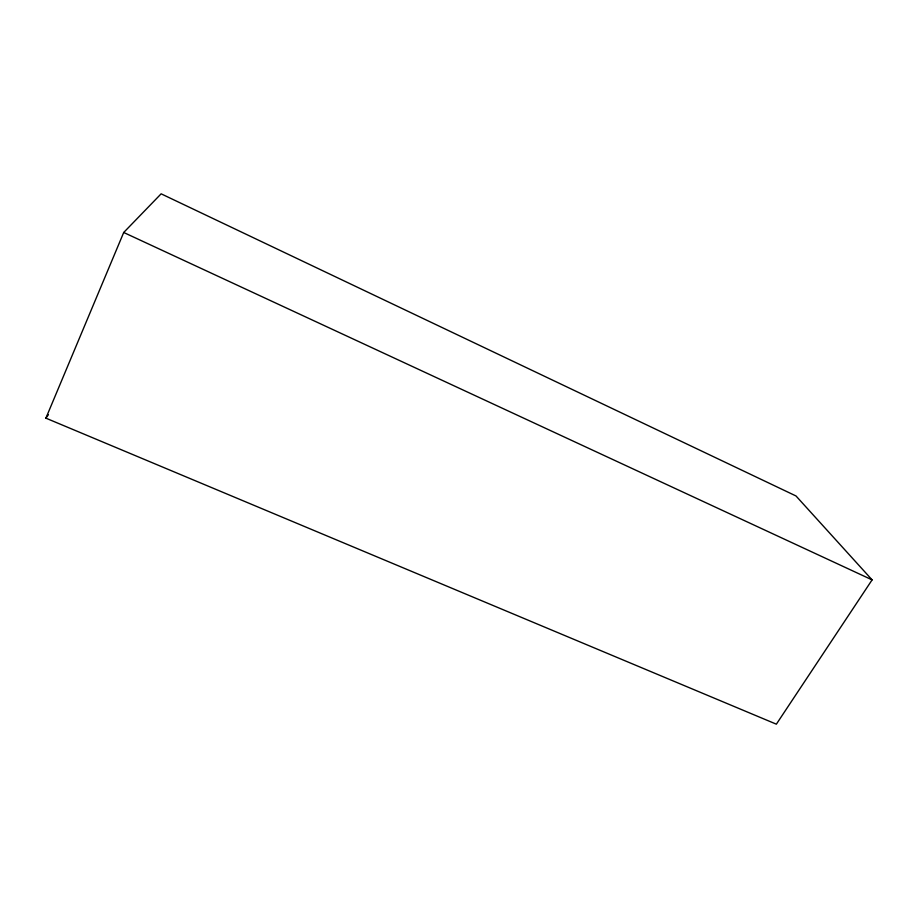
<?xml version="1.0" encoding="UTF-8"?>
<svg xmlns="http://www.w3.org/2000/svg" width="918" height="918" viewBox="0 0 918 918"><rect width="100%" height="100%" fill="white"/><g stroke="black" fill="none" stroke-linecap="round" stroke-linejoin="round"><path stroke-width="1.38" d="M45.9 418.16L123.712 232.483L161.132 193.824L795.998 495.961L872.1 579.878L776.364 724.176L45.9 418.16L48.413 414.695M123.712 232.483L872.1 579.878"/></g></svg>
